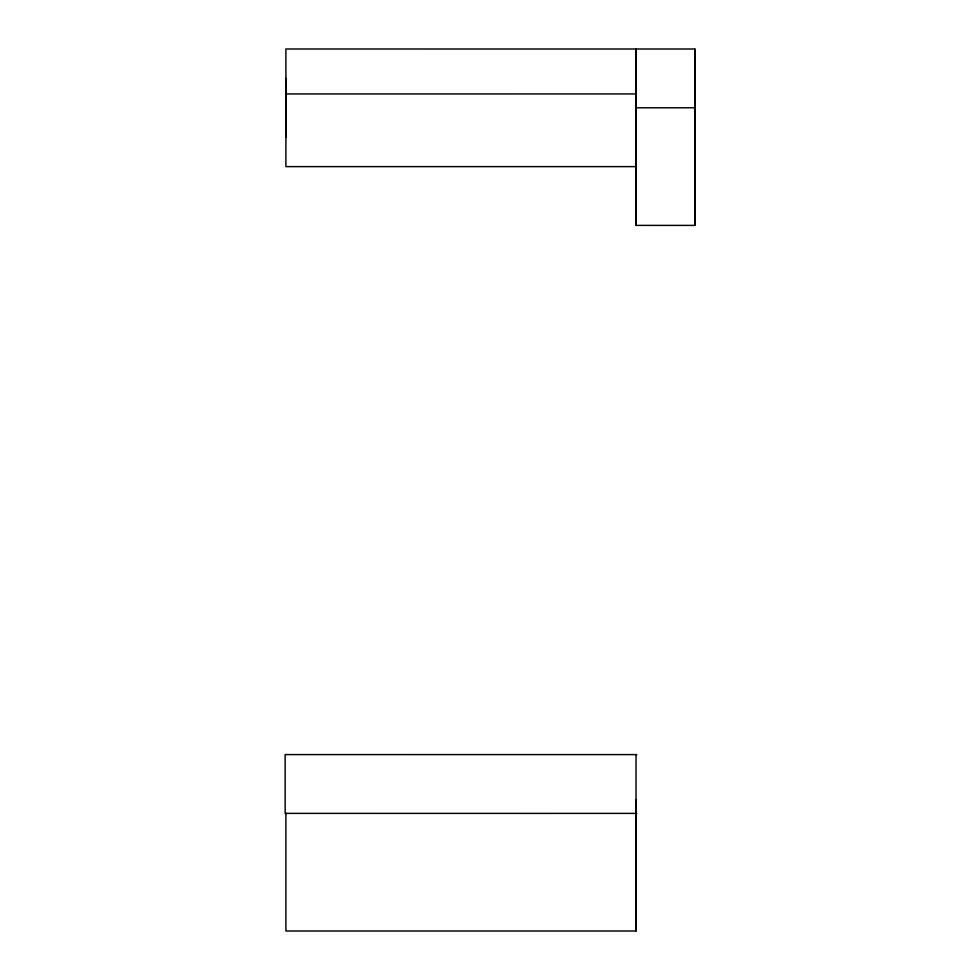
<?xml version="1.0" encoding="UTF-8"?>
<svg xmlns="http://www.w3.org/2000/svg" width="980" height="980" viewBox="0 0 980 980"><rect width="100%" height="100%" fill="white"/><g stroke="black" fill="none" stroke-linecap="round" stroke-linejoin="round"><path stroke-width="1.47" d="M285.915 136.22L285.915 137.225L285.903 49L694.845 49.012L694.82 225.4L635.983 225.388L636.057 49L635.983 225.388M285.903 813.143L285.903 931L636.045 931L636.032 754.612M285.915 115.432L285.915 107.825M636.02 872.212L636.032 799.533M694.832 136.22L694.832 137.225L694.82 128.613M694.82 79.429L694.82 78.424L694.82 225.4M636.094 813.4L636.045 931M694.845 49.012L694.771 107.788L635.983 107.788M285.903 93.945L636.032 93.933M636.032 166.625L285.903 166.625L285.903 78.424L285.915 93.124M636.804 754.6L285.156 754.588L285.156 813.388L636.804 813.4"/></g></svg>
